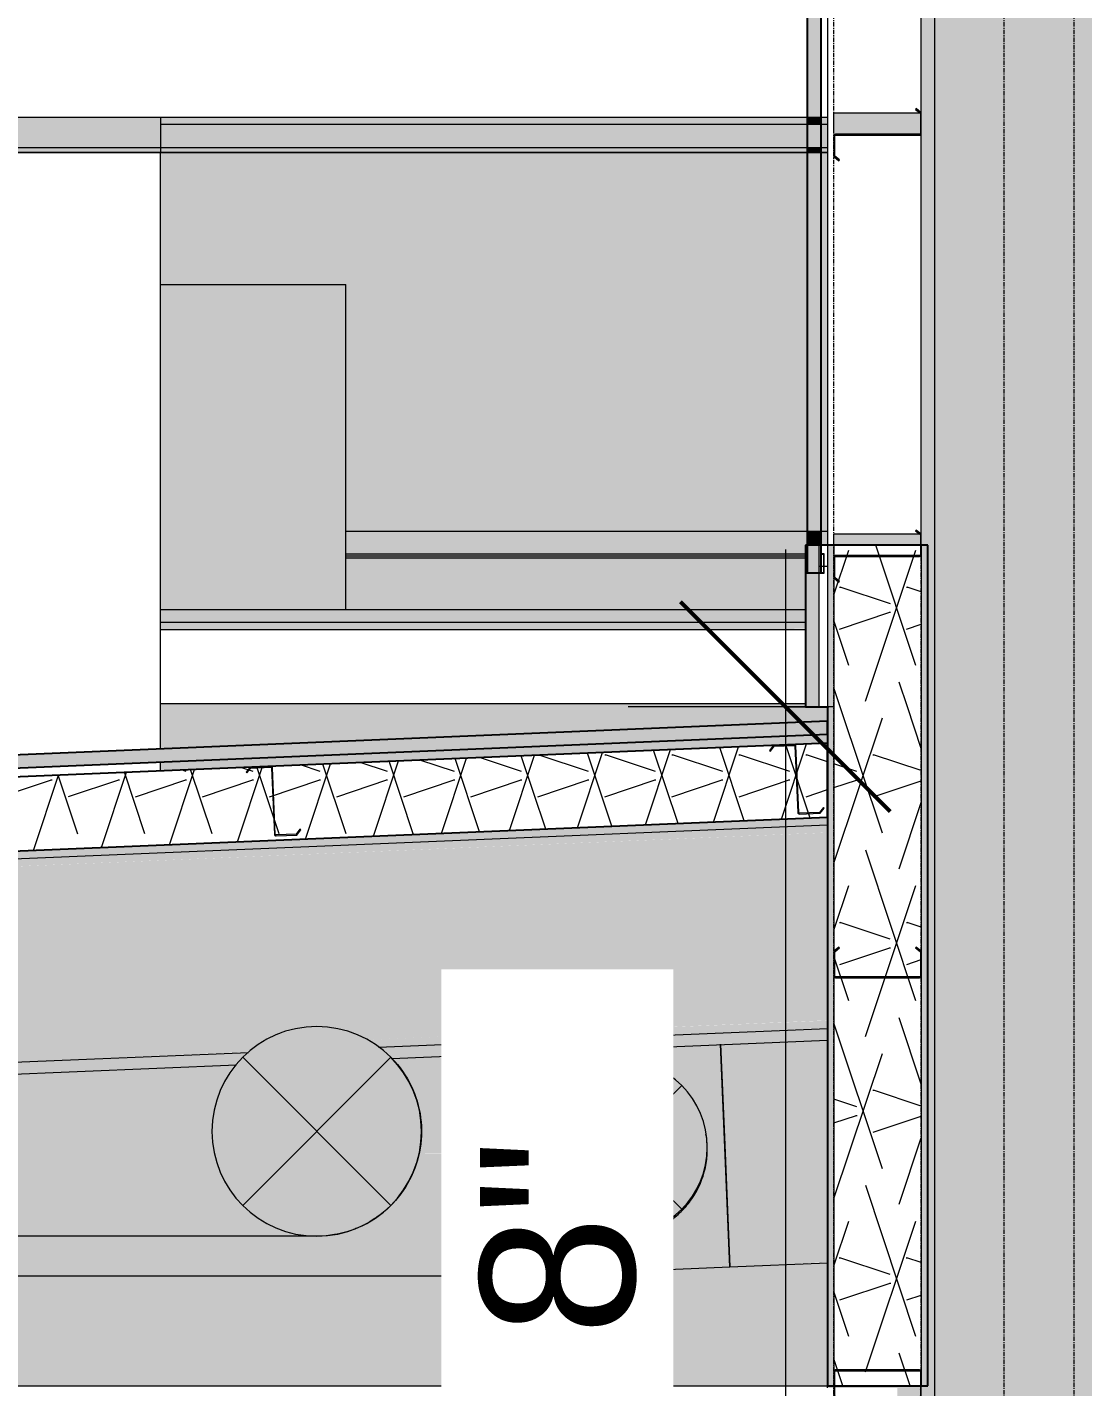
# Model space of a CAD drawing. Header units: inches. Extents: x -23034 to -8448, y -290 to 853.
# Drawn here: x -10354.6 to -10233.7, y 98.1 to 253.8 of the extents above; entities that cross this region are included whole.
import ezdxf

# ---------------------------------------------------------------- set-up
doc = ezdxf.new("R2010")
doc.units = ezdxf.units.IN
doc.header["$MEASUREMENT"] = 0
doc.linetypes.add('Grid Line 1_2_', pattern=[0.875, 0.5, -0.125, 0.125, -0.125])
for name, color, linetype, lineweight in [('A-ANNO-DIMS', 211, 'Continuous', 9), ('A-ANNO-DIMS-192', 211, 'Continuous', 9), ('A-CLNG', 13, 'Continuous', 9), ('A-CLNG-PATT', 13, 'Continuous', 9), ('A-GLAZ-CWMG', 51, 'Continuous', 9), ('A-ROOF', 132, 'Continuous', 9), ('A-WALL', 113, 'Continuous', 9), ('A-WALL-PATT', 111, 'Continuous', 25), ('I-WALL', 2, 'Continuous', 9), ('L-SITE-WALL', 31, 'Continuous', 9), ('M-EQPM', 50, 'Continuous', 9), ('M-HVAC-DUCT', 70, 'Continuous', 9), ('M-HVAC-DUCT-ANNO', 70, 'Continuous', 9), ('S-BEAM', 12, 'Continuous', 9), ('S-GRID', 1, 'Continuous', 9)]:
    doc.layers.add(name, color=color, linetype=linetype, lineweight=lineweight)
doc.styles.add('Arial_1', font='arial.ttf', dxfattribs={"height": 17.703593})
doc.dimstyles.new('Linear_-_3_32__Arial', dxfattribs={"dimscale": 12, "dimtxt": 18, "dimasz": 2, "dimexe": 1.5, "dimexo": 1, "dimgap": 1, "dimtad": 1, "dimdec": 4, "dimrnd": 0.0625, "dimzin": 1, "dimdsep": 46, "dimlunit": 4, "dimtxsty": 'Arial_1', "dimblk1": 'OBLIQUE', "dimblk2": 'OBLIQUE', "dimsah": 1, "dimcen": 0.09, "dimdle": 1.5, "dimazin": 0, "dimtfac": 1, "dimtdec": 4, "dimtix": 1, "dimtmove": 0, "dimatfit": 3, "dimfxl": 1, "dimtvp": 1, "dimtfill": 1, "dimfrac": 2, "dimtolj": 1, "dimtzin": 0, "dimarcsym": 2})
pattern_1 = [(161.57, (-21605.188, 73.042), (-7.6802237, -0.0009796), [0, -54.643, 6.067, 0]), (18.43, (-21607.108, 73.042), (-7.6802237, 0.0009796), [0, -54.643, 6.067, 0]), (108.43, (-21605.188, 73.042), (3.8382953, -19.2013653), [18.211, -42.499]), (71.57, (-21607.108, 73.042), (3.8382953, 19.2013653), [18.211, -42.499])]
pattern_2 = [(45, (-21606.148, 72.082), (-19.007, 19.007), []), (45, (-21606.148, 100.882), (-19.007, 19.007), [])]

# ---------------------------------------------------------------- blocks, each defined once
blk = doc.blocks.new('W-Wide Flange - 8_ WIDE-1169474-Section 16')
at = {"layer": 'S-BEAM'}
for points in [[(-22771.52, 145.75), (-22370.3, 162.47), (-22370.3, 163.33), (-22771.56, 146.61)], [(-22771.48, 144.87), (-22370.3, 161.59), (-22370.3, 162.47), (-22771.52, 145.72), (-22771.49, 145.1)], [(-22770.59, 123.38), (-22435.46, 137.35), (-22433.38, 138.46), (-22431.13, 139.14), (-22428.78, 139.37), (-22426.45, 139.14), (-22423.94, 138.32), (-22423.08, 137.86), (-22370.3, 140.08), (-22370.3, 161.58), (-22771.48, 144.87), (-22771.3, 140.53)]]:
    blk.add_hatch(color=256, dxfattribs=at).paths.add_polyline_path(points, flags=0)
h = blk.add_hatch(color=256, dxfattribs=at)
h.paths.add_polyline_path([(-22770.55, 122.49), (-22436.55, 136.46), (-22435.47, 137.35), (-22770.59, 123.38), (-22770.55, 122.53)], flags=0)
h.paths.add_polyline_path([(-22421.73, 137.03), (-22370.3, 139.2), (-22370.3, 140.06), (-22423.08, 137.86), (-22421.78, 137.07), (-22421.73, 137.03)], flags=0)
h = blk.add_hatch(color=256, dxfattribs=at)
h.paths.add_polyline_path([(-22770.5, 121.14), (-22437.99, 134.99), (-22437.27, 135.86), (-22436.61, 136.41), (-22770.55, 122.49), (-22770.53, 122.07)], flags=0)
h.paths.add_polyline_path([(-22420.2, 135.73), (-22370.3, 137.81), (-22370.3, 139.17), (-22421.73, 137.03), (-22420.3, 135.86)], flags=0)
for p, q in [((-22771.52, 145.75), (-22370.3, 162.47)), ((-22421.73, 137.03), (-22370.3, 139.17)), ((-22420.2, 135.73), (-22370.3, 137.81)), ((-22770.55, 122.49), (-22436.61, 136.41)), ((-22770.5, 121.14), (-22437.99, 134.99))]:
    blk.add_line(p, q, dxfattribs=at)
blk = doc.blocks.new('Rectangular Mullion - Profile_Polycarbonate_Lower-1125103-Section 16')
at = {"layer": 'A-GLAZ-CWMG'}
blk.add_hatch(color=256, dxfattribs=at).paths.add_polyline_path([(-22372.8, 191.28), (-22370.68, 191.28), (-22370.74, 191.34), (-22372.74, 191.34), (-22372.8, 192.6)], flags=0)
at = {"layer": 'A-GLAZ-CWMG', "lineweight": 13}
for p, q in [((-22370.68, 193.52), (-22371.03, 193.52)), ((-22371.03, 193.52), (-22371.03, 193.27)), ((-22371.03, 193.27), (-22370.97, 193.27)), ((-22370.97, 193.27), (-22370.97, 193.46)), ((-22370.97, 193.46), (-22370.74, 193.46)), ((-22370.74, 193.46), (-22370.74, 191.34)), ((-22370.68, 191.28), (-22370.68, 193.52)), ((-22372.68, 192.73), (-22372.8, 192.73)), ((-22372.8, 192.73), (-22372.8, 191.28)), ((-22372.74, 191.34), (-22372.74, 192.67)), ((-22372.74, 192.67), (-22372.68, 192.67)), ((-22372.68, 192.67), (-22372.68, 192.73)), ((-22372.8, 191.28), (-22370.68, 191.28)), ((-22370.74, 191.34), (-22372.74, 191.34))]:
    blk.add_line(p, q, dxfattribs=at)
blk = doc.blocks.new('Girt_C - 10_D-1180340-Section 16')
at = {"layer": 'S-BEAM'}
h = blk.add_hatch(dxfattribs=at)
h.set_pattern_fill('FP_29', color=256, style=0, pattern_type=2)
h.set_pattern_definition(pattern_2)
h.paths.add_polyline_path([(-22368.98, 96.52), (-22368.91, 96.6), (-22369.44, 97.05), (-22369.44, 99.87), (-22369.55, 99.87), (-22369.55, 97)], flags=0)
h.paths.add_polyline_path([(-22360.13, 96.52), (-22359.55, 97), (-22359.55, 99.87), (-22359.66, 99.87), (-22359.66, 97.05), (-22360.2, 96.6)], flags=0)
h.paths.add_polyline_path([(-22359.74, 99.95), (-22359.74, 100.05), (-22369.37, 100.05), (-22369.37, 99.95)], flags=0)
at = {"layer": 'S-BEAM', "lineweight": 15}
for p, q in [((-22369.55, 99.87), (-22369.55, 97)), ((-22369.44, 97.05), (-22369.44, 99.87)), ((-22359.74, 100.05), (-22369.37, 100.05)), ((-22369.37, 99.95), (-22359.74, 99.95)), ((-22359.66, 99.87), (-22359.66, 97.05)), ((-22359.55, 97), (-22359.55, 99.87)), ((-22369.55, 97), (-22368.98, 96.52)), ((-22368.91, 96.6), (-22369.44, 97.05)), ((-22368.98, 96.52), (-22368.91, 96.6)), ((-22359.66, 97.05), (-22360.2, 96.6)), ((-22360.2, 96.6), (-22360.13, 96.52)), ((-22360.13, 96.52), (-22359.55, 97))]:
    blk.add_line(p, q, dxfattribs=at)
for centre, radius, start, end in [((-22369.37, 99.87), 0.188, 90, 180), ((-22369.37, 99.87), 0.0782, 90, 177.8773), ((-22359.74, 99.87), 0.188, 0, 90), ((-22359.74, 99.87), 0.0782, 3.0424, 90)]:
    blk.add_arc(centre, radius, start, end, dxfattribs=at)
blk = doc.blocks.new('Carrier_48TC_Standard_Efficiency_Gas_Heat_Electric_Cooling_Packaged_Rooftop_Unit_3_to_15_nominal_tons - 7_5 ton 48TC__08-873531-Section 16')
at = {"layer": 'M-EQPM'}
blk.add_hatch(color=256, dxfattribs=at).paths.add_polyline_path([(-22433.62, 187.14), (-22425.47, 187.14), (-22425.47, 224.33), (-22446.68, 224.33), (-22446.68, 187.14), (-22438.46, 187.14)], flags=0)
for p in [(-22446.68, 224.33), (-22425.47, 187.14)]:
    blk.add_line(p, (-22425.47, 224.33), dxfattribs=at)
blk = doc.blocks.new('Round Elbow - 1_5 D-888105-Section 16')
at = {"layer": 'M-HVAC-DUCT'}
for points in [[(-22440.83, 127.38), (-22440.79, 127.38), (-22440.56, 129.72), (-22439.78, 132.14), (-22438.77, 134.04), (-22437.99, 134.99), (-22464.79, 133.87), (-22464.79, 127.38), (-22441.03, 127.38)], [(-22431.67, 115.38), (-22429.02, 115.38), (-22431.13, 115.61), (-22433.62, 116.42), (-22435.72, 117.62), (-22437.27, 118.89), (-22438.77, 120.71), (-22439.88, 122.78), (-22440.56, 125.03), (-22440.83, 127.38), (-22464.79, 127.38), (-22464.79, 115.38), (-22431.95, 115.38)]]:
    blk.add_hatch(color=256, dxfattribs=at).paths.add_polyline_path(points, flags=0)
for p, q in [((-22464.79, 127.38), (-22464.79, 133.88)), ((-22464.79, 115.38), (-22464.79, 127.38))]:
    blk.add_line(p, q, dxfattribs=at)
at = {"layer": 'M-HVAC-DUCT', "flags": 128}
for points in [[(-22420.18, 135.73), (-22419.85, 135.38), (-22419.54, 135.02), (-22419.24, 134.64), (-22418.96, 134.26), (-22418.69, 133.86), (-22418.44, 133.45), (-22418.21, 133.03), (-22417.99, 132.6), (-22417.79, 132.17), (-22417.71, 131.99)], [(-22417.7, 131.96), (-22417.61, 131.72), (-22417.44, 131.27), (-22417.29, 130.82), (-22417.17, 130.35), (-22417.06, 129.89), (-22417.03, 129.74)], [(-22417.02, 129.69), (-22416.96, 129.41), (-22416.89, 128.94), (-22416.84, 128.46), (-22416.81, 127.98), (-22416.79, 127.5), (-22416.79, 127.38)], [(-22416.79, 127.38), (-22416.8, 126.9), (-22416.83, 126.42), (-22416.88, 125.94), (-22416.94, 125.46), (-22417.03, 124.99), (-22417.13, 124.52), (-22417.26, 124.06), (-22417.4, 123.6), (-22417.56, 123.15), (-22417.74, 122.7), (-22417.93, 122.26), (-22418.15, 121.83), (-22418.38, 121.41), (-22418.62, 121), (-22418.89, 120.6), (-22419.16, 120.21), (-22419.46, 119.83), (-22419.77, 119.46), (-22420.09, 119.11), (-22420.43, 118.77), (-22420.78, 118.44), (-22421.14, 118.13), (-22421.52, 117.83), (-22421.91, 117.54), (-22422.1, 117.41)], [(-22422.12, 117.4), (-22422.31, 117.28), (-22422.72, 117.03), (-22423.13, 116.79), (-22423.56, 116.57), (-22424, 116.37), (-22424.18, 116.3)], [(-22428.82, 115.38), (-22428.9, 115.38), (-22429.05, 115.38), (-22429.25, 115.38), (-22429.51, 115.38), (-22429.82, 115.38), (-22430.19, 115.38), (-22430.62, 115.38), (-22431.1, 115.38), (-22431.63, 115.38), (-22432.22, 115.38), (-22432.86, 115.38), (-22433.55, 115.38), (-22434.29, 115.38), (-22435.08, 115.38), (-22435.91, 115.38), (-22436.8, 115.38), (-22437.72, 115.38), (-22438.7, 115.38), (-22439.71, 115.38), (-22440.76, 115.38), (-22441.85, 115.38), (-22442.98, 115.38), (-22444.14, 115.38), (-22445.34, 115.38), (-22446.57, 115.38), (-22447.82, 115.38), (-22449.11, 115.38), (-22450.41, 115.38), (-22451.74, 115.38), (-22453.1, 115.38), (-22454.47, 115.38), (-22455.86, 115.38), (-22457.26, 115.38), (-22458.67, 115.38), (-22460.09, 115.38), (-22461.53, 115.38), (-22462.96, 115.38), (-22464.4, 115.38), (-22464.79, 115.38)], [(-22426.47, 115.6), (-22426.75, 115.55), (-22427.22, 115.48), (-22427.7, 115.42), (-22428.18, 115.39), (-22428.66, 115.38), (-22428.79, 115.38)], [(-22424.22, 116.28), (-22424.44, 116.19), (-22424.89, 116.03), (-22425.35, 115.88), (-22425.81, 115.75), (-22426.28, 115.64), (-22426.45, 115.61)]]:
    blk.add_lwpolyline(points, dxfattribs=at)
blk = doc.blocks.new('Round Tee - Standard-927497-Section 16')
at = {"layer": 'M-HVAC-DUCT'}
for points in [[(-22406.05, 124.83), (-22404.05, 124.92), (-22403.98, 126.45), (-22403.74, 127.94), (-22403.1, 129.78), (-22402.14, 131.43), (-22400.75, 132.98), (-22398.75, 134.34), (-22397.1, 135.07), (-22394.89, 135.49), (-22392.63, 135.41), (-22390.8, 134.98), (-22388.85, 134.06), (-22387.11, 132.69), (-22385.86, 131.23), (-22384.84, 129.37), (-22384.24, 127.27), (-22384.06, 125.75), (-22382.07, 125.83), (-22382.55, 137.3), (-22406.29, 136.31), (-22406.17, 129.62), (-22406.05, 129.62), (-22406.05, 129.07), (-22406.22, 129.03), (-22406.17, 127.85), (-22406.05, 127.83), (-22406.05, 127.27), (-22406.05, 127.25), (-22406.05, 125.43)], [(-22405.47, 110.85), (-22381.49, 111.85), (-22382.07, 125.83), (-22384.07, 125.75), (-22384.16, 124.01), (-22384.34, 123.02), (-22384.67, 121.9), (-22385.83, 119.67), (-22386.71, 118.55), (-22387.29, 117.98), (-22387.44, 117.84), (-22388.85, 116.8), (-22389.06, 116.68), (-22389.91, 116.24), (-22390.68, 115.92), (-22391.8, 115.6), (-22392.62, 115.44), (-22393.64, 115.34), (-22394.89, 115.38), (-22396.3, 115.6), (-22397.5, 115.94), (-22399.33, 116.84), (-22400.75, 117.91), (-22400.85, 118), (-22401.93, 119.18), (-22402.28, 119.67), (-22402.99, 120.86), (-22403.27, 121.48), (-22403.61, 122.42), (-22403.87, 123.47), (-22404, 124.41), (-22404.06, 124.92), (-22406.05, 124.83), (-22405.47, 111.06)], [(-22393.64, 115.34), (-22391.7, 115.62), (-22389.83, 116.28), (-22388.16, 117.26), (-22386.64, 118.64), (-22385.52, 120.13), (-22384.62, 122.07), (-22384.18, 123.79), (-22384.28, 123.47), (-22384.92, 121.48), (-22385.97, 119.67), (-22387.37, 118.11), (-22389.06, 116.89), (-22390.97, 116.03), (-22393.41, 115.6), (-22395.1, 115.6), (-22397.15, 116.03), (-22399.06, 116.89), (-22400.96, 118.35), (-22402.22, 119.79), (-22403.19, 121.48), (-22403.84, 123.47), (-22403.78, 122.98), (-22403.02, 120.94), (-22401.96, 119.24), (-22400.75, 117.92), (-22399.06, 116.7), (-22397.5, 115.94), (-22395.6, 115.45), (-22394.89, 115.41)]]:
    blk.add_hatch(color=256, dxfattribs=at).paths.add_polyline_path(points, flags=0)
for p, q in [((-22382.55, 137.34), (-22382.07, 125.83)), ((-22406.15, 127.26), (-22406.25, 129.62)), ((-22406.05, 124.83), (-22406.15, 127.26)), ((-22405.47, 110.85), (-22406.05, 124.83)), ((-22382.07, 125.83), (-22381.49, 111.85)), ((-22405.47, 110.85), (-22381.49, 111.85))]:
    blk.add_line(p, q, dxfattribs=at)
for start, end in [(170.349, 173.5475), (2.3859, 4.4867), (180.3506, 182.3859), (182.3859, 272.3859), (272.3859, 358.8011)]:
    blk.add_arc((-22394.06, 125.33), 10, start, end, dxfattribs=at)
for points, knots in [([(-22403.95, 126.81), (-22403.99, 126.52), (-22404.04, 126.15), (-22404.05, 125.78), (-22404.05, 125.7)], [0.88376859, 0.88376859, 0.88376859, 0.88376859, 0.9375, 0.95230029, 0.95230029, 0.95230029, 0.95230029]), ([(-22384.07, 125.75), (-22384.08, 126.09), (-22384.12, 126.52), (-22384.19, 126.95), (-22384.21, 127.04)], [0, 0, 0, 0, 0.0625, 0.07960603, 0.07960603, 0.07960603, 0.07960603]), ([(-22404.05, 124.92), (-22404.04, 124.58), (-22403.98, 123.94), (-22403.86, 123.32), (-22403.79, 123.04)], [0, 0, 0, 0, 0.0625, 0.1162314, 0.1162314, 0.1162314, 0.1162314]), ([(-22384.61, 122.06), (-22384.53, 122.28), (-22384.37, 122.82), (-22384.23, 123.38), (-22384.19, 123.72)], [0.768502, 0.768502, 0.768502, 0.768502, 0.8125, 0.875, 0.875, 0.875, 0.875]), ([(-22385.48, 120.19), (-22385.35, 120.42), (-22385.07, 120.93), (-22384.82, 121.48), (-22384.71, 121.79)], [0.6364761, 0.6364761, 0.6364761, 0.6364761, 0.6875, 0.75, 0.75, 0.75, 0.75]), ([(-22386.67, 118.59), (-22386.48, 118.8), (-22386.09, 119.27), (-22385.74, 119.77), (-22385.57, 120.04)], [0.5054174, 0.5054174, 0.5054174, 0.5054174, 0.5625, 0.625, 0.625, 0.625, 0.625]), ([(-22402.07, 119.35), (-22401.88, 119.1), (-22401.49, 118.63), (-22401.07, 118.2), (-22400.86, 118)], [0.375, 0.375, 0.375, 0.375, 0.4375, 0.4945908, 0.4945908, 0.4945908, 0.4945908]), ([(-22397.44, 115.92), (-22397.18, 115.83), (-22396.6, 115.65), (-22396, 115.52), (-22395.67, 115.46)], [0.7591131, 0.7591131, 0.7591131, 0.7591131, 0.8125, 0.875, 0.875, 0.875, 0.875]), ([(-22395.54, 115.44), (-22395.25, 115.4), (-22394.62, 115.34), (-22393.98, 115.33), (-22393.64, 115.34)], [0.8830989, 0.8830989, 0.8830989, 0.8830989, 0.9375, 1, 1, 1, 1]), ([(-22393.64, 115.34), (-22393.3, 115.36), (-22392.67, 115.42), (-22392.04, 115.54), (-22391.76, 115.6)], [0, 0, 0, 0, 0.0625, 0.1168839, 0.1168839, 0.1168839, 0.1168839]), ([(-22391.63, 115.63), (-22391.31, 115.71), (-22390.72, 115.89), (-22390.16, 116.12), (-22389.91, 116.24)], [0.125, 0.125, 0.125, 0.125, 0.1875, 0.2408732, 0.2408732, 0.2408732, 0.2408732])]:
    blk.add_open_spline(points, degree=3, knots=knots, dxfattribs=at)
for points in [[(-22403.9, 127.1), (-22403.91, 127.05), (-22403.92, 127), (-22403.93, 126.95)], [(-22404.06, 125.42), (-22404.06, 125.25), (-22404.06, 125.09), (-22404.05, 124.92)], [(-22384.17, 123.86), (-22384.09, 124.38), (-22384.07, 124.9), (-22384.07, 125.43)], [(-22384.06, 125.64), (-22384.06, 125.68), (-22384.07, 125.71), (-22384.07, 125.75)], [(-22403.76, 122.9), (-22403.61, 122.31), (-22403.41, 121.74), (-22403.16, 121.2)], [(-22403.08, 121.02), (-22402.82, 120.48), (-22402.52, 119.97), (-22402.18, 119.5)], [(-22389.78, 116.3), (-22389.49, 116.44), (-22388.92, 116.74), (-22388.13, 117.26), (-22387.39, 117.86), (-22386.94, 118.3), (-22386.73, 118.53)], [(-22400.8, 117.94), (-22400.56, 117.73), (-22400.08, 117.33), (-22399.3, 116.8), (-22398.46, 116.34), (-22397.87, 116.09), (-22397.57, 115.97)]]:
    blk.add_open_spline(points, degree=3, dxfattribs=at)
blk = doc.blocks.new('Girt_Z - 8_D-1038470-Section 16')
at = {"layer": 'S-BEAM'}
h = blk.add_hatch(color=256, dxfattribs=at)
h.paths.add_polyline_path([(-22613.3, 153.71), (-22610.93, 153.81), (-22610.47, 154.4), (-22610.56, 154.47), (-22610.99, 153.91), (-22613.3, 153.82)], flags=0)
h.paths.add_polyline_path([(-22613.49, 153.89), (-22613.38, 153.89), (-22613.7, 161.51), (-22613.81, 161.51)], flags=0)
h.paths.add_polyline_path([(-22616.63, 160.93), (-22616.2, 161.48), (-22613.89, 161.58), (-22613.89, 161.69), (-22616.26, 161.59), (-22616.72, 161)], flags=0)
at = {"layer": 'S-BEAM', "lineweight": 15}
for p, q in [((-22616.26, 161.59), (-22616.72, 161)), ((-22616.72, 161), (-22616.63, 160.93)), ((-22616.63, 160.93), (-22616.2, 161.48)), ((-22613.89, 161.69), (-22616.26, 161.59)), ((-22616.2, 161.48), (-22613.89, 161.58)), ((-22613.81, 161.51), (-22613.49, 153.89)), ((-22613.38, 153.89), (-22613.7, 161.51)), ((-22610.56, 154.47), (-22610.99, 153.91)), ((-22610.93, 153.81), (-22610.47, 154.4)), ((-22610.47, 154.4), (-22610.56, 154.47)), ((-22610.99, 153.91), (-22613.3, 153.82)), ((-22613.3, 153.71), (-22610.93, 153.81))]:
    blk.add_line(p, q, dxfattribs=at)
for centre, radius, start, end in [((-22613.89, 161.5), 0.187, 2.3859, 92.3859), ((-22613.89, 161.5), 0.0782, 2.3859, 90.2632), ((-22613.3, 153.9), 0.188, 182.3859, 272.3859), ((-22613.3, 153.9), 0.0782, 182.3859, 269.3436)]:
    blk.add_arc(centre, radius, start, end, dxfattribs=at)
blk = doc.blocks.new('columns and girder2 - one-1108489-Section 16')
at = {"layer": 'S-BEAM'}
h = blk.add_hatch(color=256, dxfattribs=at)
h.paths.add_polyline_path([(-21153.8, -6), (-21153.8, -6), (-21155.3, -6)], flags=0)
h.paths.add_polyline_path([(-21153.87, 0), (-21153.8, 0), (-21153.8, 119), (-21191.8, 323.84), (-21193.29, 323.84), (-21155.3, 118.86), (-21155.3, 0)], flags=0)
h.paths.add_polyline_path([(-22339.98, 0), (-22338.55, 0), (-22338.55, 118.85), (-22303.8, 294.08), (-22305.33, 294.08), (-22340.05, 119), (-22340.05, 0)], flags=0)
h.paths.add_polyline_path([(-22359.55, 0), (-22358.05, 0), (-22358.05, 323.95), (-22358.44, 323.95), (-22358.44, 324.3), (-22358.05, 324.3), (-22358.05, 335.8), (-22358.44, 335.8), (-22358.44, 336.15), (-22359.55, 336.13), (-22359.55, 194.5), (-22358.8, 194.5), (-22358.8, 98.25), (-22359.55, 98.25), (-22359.55, 61.61)], flags=0)
h.paths.add_polyline_path([(-21135.8, 0), (-21135.05, 0), (-21135.05, 146.25), (-21134.3, 146.25), (-21134.3, 387.19), (-21135.8, 387.12), (-21135.8, 21.31)], flags=0)
h = blk.add_hatch(color=256, dxfattribs=at)
h.paths.add_polyline_path([(-22340.05, -6), (-22340.05, -6), (-22358.05, -6)], flags=0)
h.paths.add_polyline_path([(-21135.8, -6), (-21135.8, -6), (-21153.8, -6)], flags=0)
h.paths.add_polyline_path([(-22357.19, 0), (-22340.05, 0), (-22340.05, 119), (-22305.33, 294.08), (-22305.33, 338.39), (-22357.08, 336.15), (-22354.43, 336.1), (-22354.43, 335.8), (-22355.79, 335.8), (-22356.16, 335.65), (-22356.32, 335.28), (-22356.24, 324.65), (-22356.16, 324.46), (-22355.79, 324.3), (-22354.43, 324.3), (-22354.43, 323.95), (-22358.05, 323.95), (-22358.05, 286.6), (-22307.55, 286.6), (-22307.55, 285.6), (-22358.05, 285.6), (-22358.05, 0)], flags=0)
h.paths.add_polyline_path([(-21135.8, 0), (-21135.8, 324.09), (-21188.62, 324.09), (-21188.62, 325.09), (-21135.8, 325.09), (-21135.8, 387.12), (-21191.62, 384.8), (-21191.62, 323.84), (-21191.77, 323.84), (-21153.8, 118.86), (-21153.8, 0), (-21136.67, 0)], flags=0)
h.paths.add_polyline_path([(-22302.33, 298.06), (-22123.26, 329.96), (-22009.3, 321.88), (-22010.58, 350.67), (-22302.33, 338.52), (-22302.33, 303.43)], flags=0)
h.paths.add_polyline_path([(-22006.29, 321.79), (-21643.96, 326.98), (-21645.67, 365.88), (-22007.5, 350.8), (-22006.29, 321.86)], flags=0)
h.paths.add_polyline_path([(-22357.08, 324.3), (-22356.68, 324.53), (-22356.55, 324.83), (-22356.63, 335.46), (-22356.71, 335.65), (-22357.08, 335.8), (-22358.05, 335.8), (-22358.05, 324.3)], flags=0)
h.paths.add_polyline_path([(-21640.96, 327.17), (-21403.33, 358.96), (-21194.62, 329.63), (-21194.62, 384.67), (-21642.58, 366.01), (-21641.34, 336.13)], flags=0)
for p, q in [((-22358.05, 323.95), (-22358.05, 0)), ((-22359.55, 244), (-22359.55, 289.88)), ((-22359.55, 195.75), (-22359.55, 241.63))]:
    blk.add_line(p, q, dxfattribs=at)
blk = doc.blocks.new('Girt_C - 8_D-1129333-Section 16')
at = {"layer": 'S-BEAM'}
h = blk.add_hatch(color=256, dxfattribs=at)
h.paths.add_polyline_path([(-22371.03, 195.87), (-22370.3, 195.87), (-22370.3, 196.05), (-22371.03, 196.03), (-22371.03, 195.96)], flags=0)
h.paths.add_polyline_path([(-22414.25, 195.87), (-22372.61, 195.87), (-22372.61, 196.05), (-22425.47, 196.02), (-22425.47, 195.87)], flags=0)
h = blk.add_hatch(color=256, dxfattribs=at)
h.paths.add_polyline_path([(-22372.8, 193.5), (-22372.8, 194.5), (-22372.61, 194.5), (-22372.61, 195.87), (-22425.47, 195.87), (-22425.47, 193.5), (-22375.52, 193.5)], flags=0)
h.paths.add_polyline_path([(-22371.03, 194.5), (-22370.3, 194.5), (-22370.3, 195.87), (-22371.03, 195.87)], flags=0)
for points in [[(-22372.61, 195.87), (-22371.03, 195.87), (-22371.03, 196.05), (-22372.61, 196.03), (-22372.61, 195.96)], [(-22372.61, 194.5), (-22371.03, 194.5), (-22371.03, 195.87), (-22372.61, 195.87)], [(-22372.8, 193.02), (-22372.8, 193.5), (-22425.47, 193.5), (-22425.47, 193.02), (-22375.52, 193.02)]]:
    blk.add_hatch(color=256, dxfattribs=at).paths.add_polyline_path(points, flags=0)
for p, q in [((-22372.61, 196.05), (-22425.47, 196.05)), ((-22371.03, 196.05), (-22372.61, 196.05)), ((-22370.3, 196.05), (-22371.03, 196.05)), ((-22425.47, 193.5), (-22372.8, 193.5)), ((-22372.8, 193.02), (-22425.47, 193.02))]:
    blk.add_line(p, q, dxfattribs=at)
blk = doc.blocks.new('Girt_Z - 10_D-1179800-Section 16')
at = {"layer": 'S-BEAM', "lineweight": 15}
for p, q in [((-22360.13, 196.23), (-22360.2, 196.15)), ((-22359.55, 195.75), (-22360.13, 196.23)), ((-22360.2, 196.15), (-22359.66, 195.7)), ((-22359.66, 195.7), (-22359.66, 193.38)), ((-22359.55, 193.38), (-22359.55, 195.75)), ((-22369.55, 193.12), (-22369.55, 190.75)), ((-22369.44, 190.8), (-22369.44, 193.12)), ((-22359.74, 193.3), (-22369.37, 193.3)), ((-22369.37, 193.2), (-22359.74, 193.2)), ((-22369.55, 190.75), (-22368.98, 190.27)), ((-22368.91, 190.35), (-22369.44, 190.8)), ((-22368.98, 190.27), (-22368.91, 190.35))]:
    blk.add_line(p, q, dxfattribs=at)
for centre, radius, start, end in [((-22369.37, 193.12), 0.188, 90, 180), ((-22369.37, 193.12), 0.0782, 90, 177.8773), ((-22359.74, 193.38), 0.188, 270, 0), ((-22359.74, 193.38), 0.0782, 270, 356.9576)]:
    blk.add_arc(centre, radius, start, end, dxfattribs=at)
blk = doc.blocks.new('Girt_Z - 10_D-V183-Section 16')
at = {"layer": 'S-BEAM', "lineweight": 15}
for p, q in [((-22360.13, 244.48), (-22360.2, 244.4)), ((-22359.55, 244), (-22360.13, 244.48)), ((-22360.2, 244.4), (-22359.66, 243.95)), ((-22359.66, 243.95), (-22359.66, 241.63)), ((-22359.55, 241.63), (-22359.55, 244)), ((-22369.55, 241.37), (-22369.55, 239)), ((-22369.44, 239.05), (-22369.44, 241.37)), ((-22359.74, 241.55), (-22369.37, 241.55)), ((-22369.37, 241.45), (-22359.74, 241.45)), ((-22369.55, 239), (-22368.98, 238.52)), ((-22368.91, 238.6), (-22369.44, 239.05)), ((-22368.98, 238.52), (-22368.91, 238.6))]:
    blk.add_line(p, q, dxfattribs=at)
for centre, radius, start, end in [((-22369.37, 241.37), 0.188, 90, 180), ((-22369.37, 241.37), 0.0782, 90, 177.8773), ((-22359.74, 241.63), 0.188, 270, 0), ((-22359.74, 241.63), 0.0782, 270, 356.9576)]:
    blk.add_arc(centre, radius, start, end, dxfattribs=at)
blk = doc.blocks.new('Girt_C - 10_D-1179802-Section 16')
at = {"layer": 'S-BEAM'}
h = blk.add_hatch(dxfattribs=at)
h.set_pattern_fill('FP_29', color=256, style=0, pattern_type=2)
h.set_pattern_definition(pattern_2)
h.paths.add_polyline_path([(-22359.74, 144.95), (-22359.74, 145.05), (-22369.37, 145.05), (-22369.37, 144.95)], flags=0)
h.paths.add_polyline_path([(-22369.44, 145.13), (-22369.44, 147.95), (-22368.91, 148.4), (-22368.98, 148.48), (-22369.55, 148), (-22369.55, 145.13)], flags=0)
h.paths.add_polyline_path([(-22359.66, 145.13), (-22359.55, 145.13), (-22359.55, 148), (-22360.13, 148.48), (-22360.2, 148.4), (-22359.66, 147.95)], flags=0)
at = {"layer": 'S-BEAM', "lineweight": 15}
for p, q in [((-22368.98, 148.48), (-22369.55, 148)), ((-22369.55, 148), (-22369.55, 145.13)), ((-22369.44, 147.95), (-22368.91, 148.4)), ((-22369.44, 145.13), (-22369.44, 147.95)), ((-22368.91, 148.4), (-22368.98, 148.48)), ((-22360.13, 148.48), (-22360.2, 148.4)), ((-22360.2, 148.4), (-22359.66, 147.95)), ((-22359.55, 148), (-22360.13, 148.48)), ((-22359.66, 147.95), (-22359.66, 145.13)), ((-22359.55, 145.13), (-22359.55, 148)), ((-22359.74, 145.05), (-22369.37, 145.05)), ((-22369.37, 144.95), (-22359.74, 144.95))]:
    blk.add_line(p, q, dxfattribs=at)
for centre, radius, start, end in [((-22369.37, 145.13), 0.188, 180, 270), ((-22369.37, 145.13), 0.0782, 183.0424, 270), ((-22359.74, 145.13), 0.0782, 270, 357.8773), ((-22359.74, 145.13), 0.188, 270, 0)]:
    blk.add_arc(centre, radius, start, end, dxfattribs=at)
blk = doc.blocks.new('Girt_Z - 10_D-1179058-Section 16')
at = {"layer": 'S-BEAM'}
h = blk.add_hatch(color=256, dxfattribs=at)
h.paths.add_polyline_path([(-21169.11, 193.38), (-21169.55, 195.75), (-21381.05, 195.75), (-21381.05, 193.38), (-21174.77, 193.38)], flags=0)
h.paths.add_polyline_path([(-22323.77, 193.38), (-22308.05, 193.38), (-22308.05, 195.75), (-22323.3, 195.75)], flags=0)
h.paths.add_polyline_path([(-22280.05, 193.38), (-22112.8, 193.38), (-22112.8, 195.75), (-22280.05, 195.75)], flags=0)
h.paths.add_polyline_path([(-21389.05, 193.38), (-21389.05, 195.75), (-21622.3, 195.75), (-21622.3, 193.38), (-21407.18, 193.38)], flags=0)
h.paths.add_polyline_path([(-22104.8, 193.38), (-21871.55, 193.38), (-21871.55, 195.75), (-22104.8, 195.75)], flags=0)
h.paths.add_polyline_path([(-21630.3, 193.38), (-21630.3, 195.75), (-21863.55, 195.75), (-21863.55, 193.38), (-21639.58, 193.38)], flags=0)
h.paths.add_polyline_path([(-22369.55, 194.5), (-22359.66, 194.5), (-22359.72, 195.75), (-22369.55, 195.75)], flags=0)
h = blk.add_hatch(color=256, dxfattribs=at)
h.paths.add_polyline_path([(-21169.55, 195.75), (-21169.55, 195.75), (-21174.77, 195.75)], flags=0)
h.paths.add_polyline_path([(-22359.72, 195.75), (-22359.73, 195.75), (-22360.13, 195.75)], flags=0)
h.paths.add_polyline_path([(-21871.55, 195.75), (-21871.55, 195.75), (-21871.98, 195.75)], flags=0)
for p in [(-22369.55, 194.5), (-22359.71, 195.75)]:
    blk.add_line(p, (-22369.55, 195.75), dxfattribs=at)
blk = doc.blocks.new('Girt_Z - 10_D-1181672-Section 16')
at = {"layer": 'S-BEAM'}
h = blk.add_hatch(color=256, dxfattribs=at)
h.paths.add_polyline_path([(-21192.54, 241.63), (-21178.06, 241.63), (-21178.49, 244), (-21381.05, 244), (-21381.05, 241.63), (-21192.79, 241.63)], flags=0)
h.paths.add_polyline_path([(-22359.66, 241.63), (-22359.72, 244), (-22369.55, 244), (-22369.55, 241.63)], flags=0)
h.paths.add_polyline_path([(-22314.2, 241.63), (-22308.05, 241.63), (-22308.05, 244), (-22313.73, 244), (-22313.93, 242.98)], flags=0)
h.paths.add_polyline_path([(-22280.05, 241.63), (-22112.8, 241.63), (-22112.8, 244), (-22280.05, 244), (-22280.05, 242.98)], flags=0)
h.paths.add_polyline_path([(-22104.8, 241.63), (-21871.55, 241.63), (-21871.55, 244), (-22104.8, 244), (-22104.8, 242.98)], flags=0)
h.paths.add_polyline_path([(-21389.05, 241.63), (-21389.05, 244), (-21622.3, 244), (-21622.3, 241.63), (-21407.18, 241.63)], flags=0)
h.paths.add_polyline_path([(-21863.55, 241.63), (-21630.3, 241.63), (-21630.3, 244), (-21863.55, 244), (-21863.55, 242.98)], flags=0)
h = blk.add_hatch(color=256, dxfattribs=at)
h.paths.add_polyline_path([(-21192.54, 241.45), (-21178.03, 241.51), (-21178.06, 241.63), (-21381.05, 241.63), (-21381.05, 241.45), (-21192.79, 241.45)], flags=0)
h.paths.add_polyline_path([(-22359.66, 241.63), (-22359.66, 241.63), (-22369.55, 241.63)], flags=0)
for p, q in [((-22369.55, 241.63), (-22369.55, 244)), ((-22369.55, 244), (-22359.71, 244)), ((-22369.55, 241.45), (-22369.37, 241.45)), ((-22359.74, 241.45), (-22359.55, 241.45))]:
    blk.add_line(p, q, dxfattribs=at)
blk = doc.blocks.new('DIMBLOCK2-Section 16')
at = {"layer": 'A-ANNO-DIMS-192'}
for p, q in [((-10267.73, 194), (-10267.73, -18)), ((-10262.76, 176), (-10285.73, 176)), ((-10267.73, 176), (-10262.76, 176)), ((-10262.76, 0), (-10285.73, 0)), ((-10267.73, 0), (-10262.76, 0))]:
    blk.add_line(p, q, dxfattribs=at)
at = {"layer": 'A-ANNO-DIMS-192', "lineweight": 50}
for p, q in [((-10267.73, 176), (-10279.73, 188)), ((-10267.73, 176), (-10255.73, 164)), ((-10267.73, 0), (-10279.73, 12)), ((-10267.73, 0), (-10255.73, -12))]:
    blk.add_line(p, q, dxfattribs=at)
at = {"layer": 'A-ANNO-DIMS-192', "color": 0, "insert": (-10302.7, 49.78), "char_height": 17.704, "width": 91.7169, "attachment_point": 1, "rotation": 90, "line_spacing_factor": 0.938532, "style": 'Arial_1', "bg_fill": 3, "box_fill_scale": 1.25, "bg_fill_color": 0, "bg_fill_transparency": 0}
blk.add_mtext('14\' - 8"', dxfattribs=at)
blk = doc.blocks.new('_Oblique')
at = {"color": 0, "linetype": 'ByBlock', "lineweight": -2}
blk.add_line((-0.5, -0.5), (0.5, 0.5), dxfattribs=at)

msp = doc.modelspace()

# ---------------------------------------------------------------- hatches: boundary and pattern name
at = {"layer": 'A-CLNG-PATT', "lineweight": 5}
h = msp.add_hatch(color=256, dxfattribs=at)
h.paths.add_polyline_path([(-10339.2852, 168.65798), (-10262.9102, 171.84027), (-10262.9102, 172.84114), (-10339.2852, 169.65885), (-10339.2852, 168.97843)], flags=0)
h.paths.add_polyline_path([(-10339.2852, 171.16015), (-10262.9102, 174.34244), (-10262.9102, 176), (-10265.4102, 176), (-10265.4102, 176.34332), (-10339.2852, 176.34332), (-10339.2852, 171.84027)], flags=0)
at = {"layer": 'A-CLNG-PATT'}
h = msp.add_hatch(dxfattribs=at)
h.set_pattern_fill('FP_31', color=256, style=0, pattern_type=2)
h.set_pattern_definition(pattern_1)
h.paths.add_polyline_path([(-10689.4102, 145.56207), (-10262.9102, 163.3329), (-10262.9102, 171.84027), (-10689.4102, 154.06944)], flags=0)
at = {"layer": 'A-ROOF', "lineweight": 5}
msp.add_hatch(color=256, dxfattribs=at).paths.add_polyline_path([(-10265.4102, 185.64323), (-10265.4102, 187.14453), (-10339.2852, 187.14453), (-10339.2852, 185.64323), (-10268.12649, 185.64323)], flags=0)
h = msp.add_hatch(color=256, dxfattribs=at)
h.paths.add_polyline_path([(-10700.9102, 153.08984), (-10691.6602, 153.47526), (-10691.6602, 154.97656), (-10700.9102, 154.59114)], flags=0)
h.paths.add_polyline_path([(-10306.86024, 184.85069), (-10265.4102, 184.91786), (-10265.4102, 185.64323), (-10339.2852, 185.64323), (-10339.2852, 184.85069), (-10326.22712, 184.85069)], flags=0)
at = {"layer": 'A-ROOF'}
msp.add_hatch(color=256, dxfattribs=at).paths.add_polyline_path([(-10754.6602, 152.35156), (-10262.9102, 172.84114), (-10262.9102, 174.34244), (-10754.6602, 153.85286)], flags=0)
at = {"layer": 'A-WALL', "lineweight": 5}
for points in [[(-10692.6602, 240), (-10339.2852, 240), (-10339.2852, 243.5), (-10692.6602, 243.5)], [(-10263.63892, 242.68768), (-10263.63892, 243.5), (-10265.21372, 243.5), (-10265.21372, 242.68768)], [(-10263.63892, 240), (-10263.63892, 242.68768), (-10265.21372, 242.68768), (-10265.21372, 240)], [(-10339.2852, 239.5), (-10339.2852, 240), (-10692.6602, 240), (-10693.1602, 239.5), (-10692.6602, 239.5)], [(-10263.63892, 239.5), (-10263.63892, 240), (-10265.21372, 240), (-10265.21372, 239.5)], [(-10339.2852, 239.45581), (-10339.2852, 239.5), (-10693.116, 239.45581)], [(-10263.63892, 239.45581), (-10263.63892, 239.5), (-10265.21372, 239.45581)], [(-10262.9102, 239.45581), (-10262.9102, 239.5), (-10263.63892, 239.45581)]]:
    msp.add_hatch(color=256, dxfattribs=at).paths.add_polyline_path(points, flags=0)
h = msp.add_hatch(color=256, dxfattribs=at)
h.paths.add_polyline_path([(-10263.63892, 242.68768), (-10262.9102, 242.68768), (-10262.9102, 243.5), (-10263.63892, 243.5), (-10263.63892, 242.97807)], flags=0)
h.paths.add_polyline_path([(-10339.2852, 242.68768), (-10265.21372, 242.68768), (-10265.21372, 243.5), (-10339.2852, 243.43414)], flags=0)
h = msp.add_hatch(color=256, dxfattribs=at)
h.paths.add_polyline_path([(-10339.2852, 240), (-10265.21372, 240), (-10265.21372, 242.68768), (-10339.2852, 242.62837)], flags=0)
h.paths.add_polyline_path([(-10262.9102, 240), (-10262.9102, 242.68768), (-10263.63892, 242.68768), (-10263.63892, 240)], flags=0)
h = msp.add_hatch(color=256, dxfattribs=at)
h.paths.add_polyline_path([(-10339.2852, 239.5), (-10265.21372, 239.5), (-10265.21372, 240), (-10339.2852, 239.97411)], flags=0)
h.paths.add_polyline_path([(-10262.9102, 239.5), (-10262.9102, 240), (-10263.63892, 240), (-10263.63892, 239.5)], flags=0)
at = {"layer": 'A-WALL-PATT', "lineweight": 9, "transparency": 33554649}
msp.add_hatch(color=256, dxfattribs=at).paths.add_polyline_path([(-10263.63892, 191.33984), (-10263.63892, 336.4375), (-10265.21372, 336.4375), (-10265.21372, 191.33984)], flags=0)
at = {"layer": 'A-WALL-PATT', "lineweight": 9}
h = msp.add_hatch(dxfattribs=at)
h.set_pattern_fill('FP_32', color=256, style=0, pattern_type=2)
h.set_pattern_definition([(0, (-22427.15, 145), (-193, 193), [48, -145]), (90, (-22427.15, 145), (-193, 1e-14), [96.25, -96.75]), (180, (-22379.15, 241.25), (-193, 193), [48, -145]), (90, (-22379.15, 145), (-193, 1e-14), [96.25, -96.75]), (180, (-22379.15, 241.5), (-193, 193), [48, -145]), (90, (-22379.15, 241.5), (-193, 1e-14), [96.25, -96.75]), (0, (-22427.15, 337.75), (-193, 193), [48, -145]), (90, (-22427.15, 241.5), (-193, 1e-14), [96.25, -96.75]), (0, (-22378.9, 193), (-193, 193), [48, -145]), (90, (-22378.9, 144.75), (-193, 1e-14), [48.25, -144.75]), (90, (-22330.9, 144.75), (-193, 1e-14), [48.25, -144.75]), (0, (-22378.9, 289.5), (-193, 193), [48, -145]), (90, (-22378.9, 193.25), (-193, 1e-14), [96.25, -96.75]), (180, (-22330.9, 193.25), (-193, 193), [48, -145]), (90, (-22330.9, 193.25), (-193, 1e-14), [96.25, -96.75]), (90, (-22378.9, 289.75), (-193, 1e-14), [48, -145]), (180, (-22330.9, 289.75), (-193, 193), [48, -145]), (90, (-22330.9, 289.75), (-193, 1e-14), [48, -145]), (0, (-22330.65, 145), (-193, 193), [48, -145]), (90, (-22330.65, 145), (-193, 1e-14), [96.25, -96.75]), (180, (-22282.65, 241.25), (-193, 193), [48, -145]), (90, (-22282.65, 145), (-193, 1e-14), [96.25, -96.75]), (180, (-22282.65, 241.5), (-193, 193), [48, -145]), (90, (-22282.65, 241.5), (-193, 1e-14), [96.25, -96.75]), (180, (-22282.65, 337.75), (-193, 193), [48, -145]), (90, (-22330.65, 241.5), (-193, 1e-14), [96.25, -96.75]), (0, (-22282.4, 193), (-193, 193), [48, -145]), (90, (-22282.4, 144.75), (-193, 1e-14), [48.25, -144.75]), (90, (-22234.4, 144.75), (-193, 1e-14), [48.25, -144.75]), (0, (-22282.4, 289.5), (-193, 193), [48, -145]), (90, (-22282.4, 193.25), (-193, 1e-14), [96.25, -96.75]), (180, (-22234.4, 193.25), (-193, 193), [48, -145]), (90, (-22234.4, 193.25), (-193, 1e-14), [96.25, -96.75]), (90, (-22282.4, 289.75), (-193, 1e-14), [48, -145]), (180, (-22234.4, 289.75), (-193, 193), [48, -145]), (90, (-22234.4, 289.75), (-193, 1e-14), [48, -145])])
h.paths.add_polyline_path([(-10679.1602, 154.49652), (-10339.2852, 168.65798), (-10339.2852, 169.65885), (-10679.1602, 155.49739)], flags=0)
h.paths.add_polyline_path([(-10679.1602, 156.99869), (-10339.2852, 171.16015), (-10339.2852, 239.45581), (-10679.1602, 239.45581), (-10679.1602, 158.89059)], flags=0)
h = msp.add_hatch(dxfattribs=at)
h.set_pattern_fill('FP_34', color=256, style=0, pattern_type=2)
h.set_pattern_definition([(0, (-21606.148, 72.082), (0, 24), []), (90, (-21606.148, 72.082), (-24, 1e-15), [])])
h.paths.add_polyline_path([(-10262.9102, 176), (-10262.9102, 194.5), (-10263.9102, 194.5), (-10263.9102, 176)], flags=0)
h = msp.add_hatch(dxfattribs=at)
h.set_pattern_fill('FP_31', color=256, style=0, pattern_type=2)
h.set_pattern_definition(pattern_1)
h.paths.add_polyline_path([(-10252.1602, 176), (-10252.1602, 194.5), (-10262.1602, 194.5), (-10262.1602, 176)], flags=0)
h = msp.add_hatch(dxfattribs=at)
h.set_pattern_fill('FP_31', color=256, style=0, pattern_type=2)
h.set_pattern_definition(pattern_1)
h.paths.add_polyline_path([(-10252.1602, 98.25), (-10252.1602, 176), (-10262.1602, 176), (-10262.1602, 98.25)], flags=0)
at = {"layer": 'I-WALL', "lineweight": 5}
h = msp.add_hatch(color=256, dxfattribs=at)
h.paths.add_polyline_path([(-10616.73024, 0), (-10435.7852, 0), (-10435.7852, 98.25), (-10262.9102, 98.25), (-10262.9102, 112.3121), (-10298.07251, 110.847), (-10298.65534, 123.90016), (-10298.65534, 110.83487), (-10507.14834, 110.89459), (-10510.0728, 111.51843), (-10512.54672, 112.56602), (-10513.21054, 112.95835), (-10515.05415, 114.30878), (-10516.20271, 115.37502), (-10581.7654, 115.37502), (-10584.18986, 115.63088), (-10586.67065, 116.45579), (-10588.56357, 117.50515), (-10590.43932, 119.11959), (-10591.74303, 120.70817), (-10592.96454, 123.15398), (-10593.23551, 124.04722), (-10604.85911, 123.5629), (-10606.18084, 122.06607), (-10607.71348, 120.80826), (-10609.78812, 119.69934), (-10612.03924, 119.01647), (-10614.38032, 118.7859), (-10616.73024, 119.01915), (-10618.97252, 119.69934), (-10621.04717, 120.80826), (-10623.12282, 122.61403), (-10623.27191, 122.7957), (-10663.10293, 121.13608), (-10664.18533, 146.6131), (-10665.09379, 146.5), (-10664.6602, 146.5), (-10664.6602, 0)], flags=0)
h.paths.add_polyline_path([(-10286.24944, 115.3431), (-10284.40745, 115.60015), (-10285.62046, 115.43162), (-10286.18079, 115.35276)], flags=0)
h.paths.add_polyline_path([(-10284.286, 115.62406), (-10284.23962, 115.6332), (-10284.25986, 115.6332)], flags=0)
h.paths.add_polyline_path([(-10282.43527, 116.27613), (-10281.66574, 116.68106), (-10282.43247, 116.27777)], flags=0)
h.paths.add_polyline_path([(-10280.76168, 117.26451), (-10280.04653, 117.84142), (-10279.89518, 117.98376), (-10280.11555, 117.84142), (-10280.74943, 117.27545)], flags=0)
h.paths.add_polyline_path([(-10279.28417, 118.59342), (-10278.21636, 119.99095), (-10279.24756, 118.64202)], flags=0)
h.paths.add_polyline_path([(-10278.09463, 120.19677), (-10277.38084, 121.63866), (-10277.80993, 120.7873)], flags=0)
h.paths.add_polyline_path([(-10277.25423, 121.97838), (-10276.86485, 123.40503), (-10277.23157, 122.06607)], flags=0)
at = {"layer": 'L-SITE-WALL', "lineweight": 5}
h = msp.add_hatch(color=256, dxfattribs=at)
h.paths.add_polyline_path([(-10265.4112, 187.14453), (-10265.4102, 187.14453), (-10265.4112, 193.01791), (-10318.07478, 193.01791), (-10318.07478, 187.14453), (-10268.12649, 187.14453)], flags=0)
h.paths.add_polyline_path([(-10268.12649, 196.05469), (-10265.21372, 196.05469), (-10265.21372, 239.45581), (-10339.2852, 239.45581), (-10339.2852, 224.33255), (-10318.07478, 224.33255), (-10318.07478, 196.05469), (-10306.86024, 196.05469)], flags=0)
h.paths.add_polyline_path([(-10263.63892, 196.05469), (-10262.9102, 196.05469), (-10262.9102, 239.45581), (-10263.63892, 239.45581), (-10263.63892, 202.67407)], flags=0)
for points in [[(-10265.21372, 196.05469), (-10263.63892, 196.05469), (-10263.63892, 239.45581), (-10265.21372, 239.45581), (-10265.21372, 202.67407)], [(-10262.1602, 176), (-10262.1602, 194.5), (-10262.9102, 194.5), (-10262.9102, 176)], [(-10252.1602, 176), (-10251.4102, 176), (-10251.4102, 194.5), (-10252.1602, 194.5), (-10252.1602, 182.52207)], [(-10251.4102, 98.25), (-10251.4102, 176), (-10252.1602, 176), (-10252.1602, 98.25)]]:
    msp.add_hatch(color=256, dxfattribs=at).paths.add_polyline_path(points, flags=0)
at = {"layer": 'L-SITE-WALL'}
for points in [[(-10263.9102, 176), (-10263.9102, 194.5), (-10265.4102, 194.5), (-10265.4102, 176)], [(-10262.1602, 98.25), (-10262.1602, 176), (-10262.9102, 176), (-10262.9102, 98.25)]]:
    msp.add_hatch(color=256, dxfattribs=at).paths.add_polyline_path(points, flags=0)
at = {"layer": 'L-SITE-WALL', "lineweight": 5}
h = msp.add_hatch(color=256, dxfattribs=at)
h.paths.add_polyline_path([(-10254.9102, 0), (-10252.1602, 0), (-10252.1602, 97), (-10252.73473, 96.51791), (-10252.80504, 96.6017), (-10252.26957, 97.051), (-10252.26957, 98.25), (-10262.05082, 98.25), (-10262.05082, 98), (-10254.9102, 98), (-10254.9102, 1.75)], flags=0)
h.paths.add_polyline_path([(-10262.1602, 98), (-10262.1602, 98.25), (-10262.9102, 98.25), (-10262.9102, 98)], flags=0)
at = {"layer": 'M-HVAC-DUCT', "lineweight": 5}
for points in [[(-10274.67614, 125.834), (-10262.9102, 126.32425), (-10262.9102, 137.81077), (-10275.15392, 137.30062), (-10274.69388, 126.25972)], [(-10309.60805, 124.83487), (-10298.65881, 124.91813), (-10298.84166, 131.41349), (-10298.89433, 136.31143), (-10312.80632, 135.73177), (-10311.22698, 133.68177), (-10310.2234, 131.67999), (-10309.60312, 129.46694), (-10309.42343, 127.10748), (-10309.62766, 124.83487)], [(-10274.09332, 111.84614), (-10262.9102, 112.391), (-10262.9102, 126.32425), (-10274.67614, 125.834), (-10274.09931, 111.99007)], [(-10326.22712, 110.83487), (-10298.65534, 110.83487), (-10298.65534, 124.83487), (-10309.68805, 124.83487), (-10310.51312, 122.40379), (-10311.41945, 120.70817), (-10312.9118, 118.88974), (-10314.73024, 117.39738), (-10316.80488, 116.28846), (-10319.056, 115.60559), (-10321.62344, 115.39065), (-10322.29968, 115.37502), (-10463.85659, 115.37502), (-10463.85659, 110.83487), (-10345.59399, 110.83487)]]:
    msp.add_hatch(color=256, dxfattribs=at).paths.add_polyline_path(points, flags=0)
at = {"layer": 'M-HVAC-DUCT-ANNO'}
for points in [[(-10321.39708, 115.37502), (-10319.056, 115.60559), (-10316.54368, 116.42808), (-10314.73024, 117.39738), (-10312.9118, 118.88974), (-10311.41945, 120.70817), (-10310.31053, 122.78282), (-10309.62766, 125.03393), (-10309.39708, 127.37502), (-10309.62766, 129.7161), (-10310.40399, 132.14207), (-10311.41945, 134.04186), (-10312.9118, 135.8603), (-10314.73024, 137.35265), (-10316.80488, 138.46157), (-10319.056, 139.14444), (-10321.39708, 139.37502), (-10323.73817, 139.14444), (-10326.22712, 138.33445), (-10328.27422, 137.18007), (-10329.88236, 135.8603), (-10331.37472, 134.04186), (-10332.48364, 131.96722), (-10333.16651, 129.7161), (-10333.3704, 127.10407), (-10333.16651, 125.03393), (-10332.48364, 122.78282), (-10331.37472, 120.70817), (-10329.88236, 118.88974), (-10328.06393, 117.39738), (-10325.98928, 116.28846), (-10323.73817, 115.60559)], [(-10287.71103, 115.60015), (-10285.62046, 115.60015), (-10283.57557, 116.0348), (-10281.46898, 117.02807), (-10279.97444, 118.11392), (-10278.57557, 119.66751), (-10277.53029, 121.478), (-10276.88427, 123.46625), (-10276.66574, 125.54536), (-10276.88427, 127.62448), (-10277.53029, 129.61273), (-10278.57557, 131.42322), (-10279.97444, 132.97681), (-10281.66574, 134.20562), (-10283.57557, 135.05593), (-10285.62046, 135.49058), (-10287.71103, 135.49058), (-10289.75591, 135.05593), (-10291.66574, 134.20562), (-10293.35705, 132.97681), (-10294.75591, 131.42322), (-10295.8012, 129.61273), (-10296.44722, 127.62448), (-10296.66574, 125.54536), (-10296.44722, 123.46625), (-10295.8012, 121.478), (-10294.75591, 119.66751), (-10293.35705, 118.11392), (-10291.66574, 116.88511), (-10289.75591, 116.0348)]]:
    msp.add_hatch(color=256, dxfattribs=at).paths.add_polyline_path(points, flags=0)

# ---------------------------------------------------------------- linework, layer by layer
at = {"layer": 'A-CLNG'}
for p, q in [((-10339.2852, 184.85069), (-10265.4102, 184.85069)), ((-10265.4102, 176.34332), (-10339.2852, 176.34332))]:
    msp.add_line(p, q, dxfattribs=at)
at = {"layer": 'A-CLNG', "lineweight": 25}
for p, q in [((-10262.9102, 171.84027), (-10689.4102, 154.06944)), ((-10262.9102, 163.3329), (-10262.9102, 171.84027)), ((-10689.4102, 145.56207), (-10262.9102, 163.3329))]:
    msp.add_line(p, q, dxfattribs=at)
at = {"layer": 'A-ROOF'}
for p, q in [((-10339.2852, 187.14453), (-10265.4102, 187.14453)), ((-10265.4102, 185.64323), (-10339.2852, 185.64323))]:
    msp.add_line(p, q, dxfattribs=at)
at = {"layer": 'A-ROOF', "lineweight": 25}
for p, q in [((-10262.9102, 174.34244), (-10754.6602, 153.85286)), ((-10754.6602, 152.35156), (-10262.9102, 172.84114)), ((-10262.9102, 172.84114), (-10262.9102, 174.34244))]:
    msp.add_line(p, q, dxfattribs=at)
at = {"layer": 'A-WALL', "lineweight": 25}
for p, q in [((-10265.21372, 336.4375), (-10265.21372, 191.33984)), ((-10263.63892, 191.33984), (-10263.63892, 336.4375)), ((-10265.21372, 191.33984), (-10263.63892, 191.33984))]:
    msp.add_line(p, q, dxfattribs=at)
at = {"layer": 'A-WALL'}
for p, q in [((-10692.6602, 243.5), (-10262.9102, 243.5)), ((-10339.2852, 243.5), (-10339.2852, 239.45581)), ((-10339.2852, 242.68768), (-10262.9102, 242.68768)), ((-10262.9102, 240), (-10692.6602, 240)), ((-10693.1602, 239.5), (-10262.9102, 239.5)), ((-10693.116, 239.45581), (-10262.9102, 239.45581)), ((-10263.9102, 194.5), (-10263.9102, 176)), ((-10262.9102, 194.5), (-10262.9102, 176)), ((-10262.1602, 194.5), (-10262.1602, 98.25)), ((-10252.1602, 194.5), (-10252.1602, 98.25)), ((-10262.1602, 176), (-10262.9102, 176))]:
    msp.add_line(p, q, dxfattribs=at)
at = {"layer": 'I-WALL'}
msp.add_line((-10435.7852, 98.25), (-10262.9102, 98.25), dxfattribs=at)
at = {"layer": 'L-SITE-WALL'}
for p, q in [((-10262.9102, 336.68771), (-10262.9102, 194.5)), ((-10339.2852, 171.16015), (-10339.2852, 239.45581)), ((-10339.2852, 168.65798), (-10339.2852, 169.65885)), ((-10262.9102, 98), (-10262.9102, 98.25))]:
    msp.add_line(p, q, dxfattribs=at)
at = {"layer": 'L-SITE-WALL', "lineweight": 25}
for p, q in [((-10251.4102, 194.5), (-10265.4102, 194.5)), ((-10265.4102, 194.5), (-10265.4102, 176)), ((-10251.4102, 98.25), (-10251.4102, 194.5)), ((-10265.4102, 176), (-10262.9102, 176)), ((-10262.9102, 176), (-10262.9102, 98.25)), ((-10262.9102, 98.25), (-10251.4102, 98.25))]:
    msp.add_line(p, q, dxfattribs=at)
at = {"layer": 'M-HVAC-DUCT'}
for p, q in [((-10274.09332, 111.84614), (-10275.15573, 137.34404)), ((-10298.65534, 129.62315), (-10298.65534, 129.09405)), ((-10298.65534, 127.8667), (-10298.65534, 127.27177)), ((-10298.65534, 127.24977), (-10298.65534, 126.65321)), ((-10298.65534, 126.06349), (-10298.65534, 110.83487)), ((-10274.09332, 111.84614), (-10262.9102, 112.3121)), ((-10463.85659, 110.83487), (-10298.65534, 110.83487))]:
    msp.add_line(p, q, dxfattribs=at)
at = {"layer": 'M-HVAC-DUCT-ANNO'}
for p, q in [((-10329.88236, 135.8603), (-10312.9118, 118.88974)), ((-10312.9118, 135.8603), (-10329.88236, 118.88974)), ((-10293.73681, 132.61643), (-10279.59467, 118.4743)), ((-10279.59467, 132.61643), (-10293.73681, 118.4743))]:
    msp.add_line(p, q, dxfattribs=at)
for centre, radius, start, end in [((-10321.39708, 127.37502), 12, 0, 180), ((-10286.66574, 125.54536), 10, 0, 180), ((-10321.39708, 127.37502), 12, 180, 360), ((-10286.66574, 125.54536), 10, 180, 360)]:
    msp.add_arc(centre, radius, start, end, dxfattribs=at)
at = {"layer": 'S-BEAM'}
msp.add_line((-10265.4102, 193.25), (-10318.07478, 193.25), dxfattribs=at)
at = {"layer": 'S-GRID', "linetype": 'Grid Line 1_2_'}
for p, q in [((-10262.1602, -132), (-10262.1602, 648.65882)), ((-10252.1602, -132), (-10252.1602, 648.65882)), ((-10252.1602, -132), (-10252.1602, 648.65882)), ((-10242.6602, -132), (-10242.6602, 648.65882)), ((-10234.6602, -132), (-10234.6602, 648.65882))]:
    msp.add_line(p, q, dxfattribs=at)

# ---------------------------------------------------------------- block references
at = {"layer": 'A-GLAZ-CWMG'}
msp.add_blockref('Rectangular Mullion - Profile_Polycarbonate_Lower-1125103-Section 16', (12107.39261, 0), dxfattribs=at)
at = {"layer": 'M-EQPM'}
msp.add_blockref('Carrier_48TC_Standard_Efficiency_Gas_Heat_Electric_Cooling_Packaged_Rooftop_Unit_3_to_15_nominal_tons - 7_5 ton 48TC__08-873531-Section 16', (12107.39261, 0), dxfattribs=at)
at = {"layer": 'M-HVAC-DUCT'}
for name in ['Round Tee - Standard-927497-Section 16', 'Round Elbow - 1_5 D-888105-Section 16']:
    msp.add_blockref(name, (12107.39261, 0), dxfattribs=at)
at = {"layer": 'S-BEAM'}
for name, p in [('columns and girder2 - one-1108489-Section 16', (12107.39261, 0)), ('Girt_Z - 10_D-V183-Section 16', (12107.39261, 0)), ('Girt_Z - 10_D-1181672-Section 16', (12107.39261, 0)), ('Girt_Z - 10_D-1179800-Section 16', (12107.39261, 0)), ('Girt_C - 8_D-1129333-Section 16', (12107.39261, 0)), ('Girt_Z - 10_D-1179058-Section 16', (12107.39261, 0)), ('Girt_Z - 8_D-1038470-Section 16', (12347.18455, 9.99133)), ('Girt_Z - 8_D-1038470-Section 16', (12287.23657, 7.4935)), ('W-Wide Flange - 8_ WIDE-1169474-Section 16', (12107.39261, 0)), ('Girt_C - 10_D-1179802-Section 16', (12107.39261, 0)), ('Girt_C - 10_D-1180340-Section 16', (12107.39261, 0))]:
    msp.add_blockref(name, p, dxfattribs=at)

# ---------------------------------------------------------------- next in the draw order: dimensions: what is measured, and where the dimension line sits
at = {"layer": 'A-ANNO-DIMS'}
dim = msp.add_linear_dim(base=(-10267.73399, 0), p1=(-10250.76343, 176), p2=(-10250.76343, 0), angle=90, dimstyle='Linear_-_3_32__Arial', override={"dimpost": '<>', "dimfxl": 176}, dxfattribs=at)
dim.commit()
dim.dimension.update_dxf_attribs({"geometry": 'DIMBLOCK2-Section 16', "text_midpoint": (-10288.77296, 88)})

doc.saveas('drawing.dxf')
